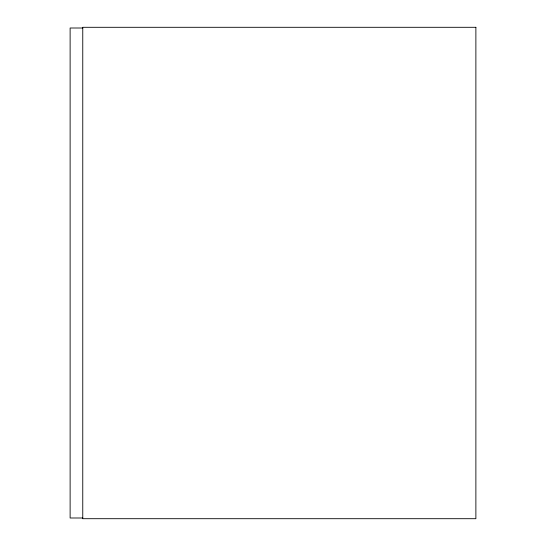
<?xml version="1.0" encoding="UTF-8"?>
<svg xmlns="http://www.w3.org/2000/svg" width="546" height="546" viewBox="0 0 546 546"><rect width="100%" height="100%" fill="white"/><g stroke="black" fill="none" stroke-linecap="round" stroke-linejoin="round"><path stroke-width="0.82" d="M82.76 28.003L70.12 28.003L70.12 517.997L82.76 517.997M475.88 27.3L82.76 27.3L82.76 518.7L475.88 518.7L475.88 27.3"/></g></svg>
